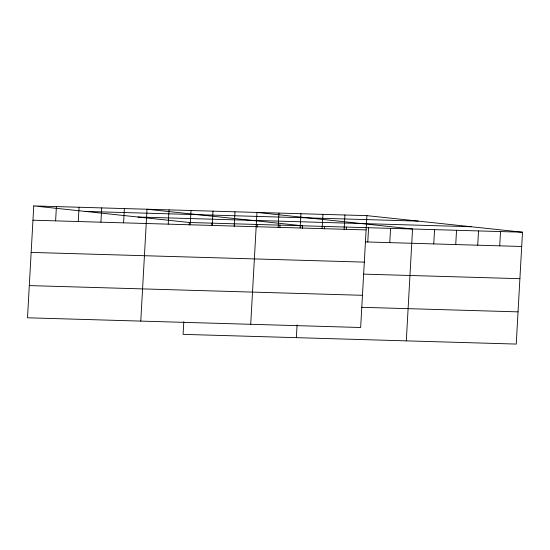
<?xml version="1.0" encoding="UTF-8"?>
<svg xmlns="http://www.w3.org/2000/svg" width="550" height="550" viewBox="0 0 550 550"><rect width="100%" height="100%" fill="white"/><g stroke="black" fill="none" stroke-linecap="round" stroke-linejoin="round"><path stroke-width="0.82" d="M33.756 205.927L27.5 317.797L360.656 327.504L366.912 215.641L33.756 205.927L189.344 222.496L522.5 232.203L516.244 344.073L183.088 334.359L183.796 321.647M55.612 220.866L56.409 206.594M78.265 221.526L79.062 207.254M100.918 222.186L101.716 207.914M123.578 222.846L124.376 208.574M140.772 321.097L147.029 209.234L302.617 225.796L302.472 228.312M168.218 224.146L169.015 209.873M189.2 225.012L189.344 222.496M190.204 224.792L191.008 210.512M211.853 225.672L211.998 223.156M212.197 225.431L212.994 211.152M234.183 226.071L234.981 211.791M234.513 226.332L234.651 223.816M250.718 324.301L256.967 212.438L412.555 228.999L406.306 340.863M257.166 226.992L257.304 224.476M278.163 227.349L278.96 213.077M279.819 227.652L279.964 225.136M300.149 227.996L300.946 213.716M296.361 337.659L297.069 324.947M322.135 228.635L322.933 214.356M324.466 228.958L324.603 226.435M344.128 229.274L344.926 215.002M346.452 229.597L346.589 227.074M367.785 241.993L368.582 227.721M389.771 242.633L390.569 228.36M433.751 243.918L434.548 229.639M455.737 244.558L456.534 230.278M477.723 245.197L478.521 230.924M499.716 245.836L500.514 231.564M85.099 211.399L418.254 221.107M137.995 217.03L471.158 226.738M32.959 220.206L366.114 229.914M365.248 241.917L521.702 246.482M31.157 252.409L364.313 262.123M363.447 274.127L519.901 278.685M29.301 285.594L362.457 295.302M361.591 307.306L518.045 311.864M366.912 215.641L522.5 232.203"/></g></svg>
